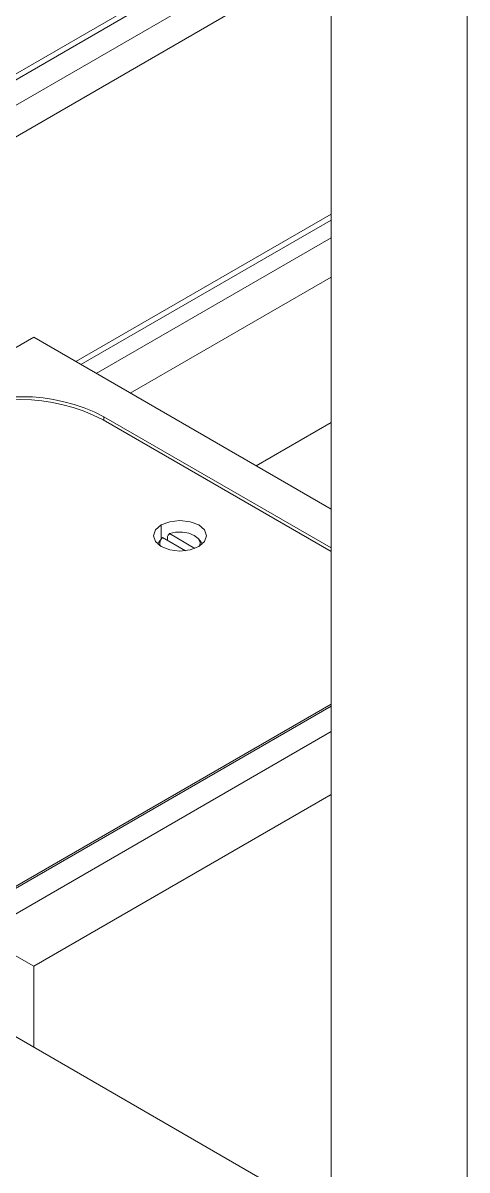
# Model space of a CAD drawing. Header units: millimetres. Extents: x 169 to 14583, y -399 to 10804.
# Drawn here: x 3798.8 to 3845, y 7765.7 to 7884.8 of the extents above; entities that cross this region are included whole.
import ezdxf

# ---------------------------------------------------------------- set-up
doc = ezdxf.new("R2010")
doc.units = ezdxf.units.MM
doc.header["$LTSCALE"] = 35

msp = doc.modelspace()

# ---------------------------------------------------------------- linework, layer by layer
at = {"color": 7, "linetype": 'Continuous', "lineweight": 18}
for p, q in [((3845, 7562.477), (3845, 8055.415)), ((3830.858, 7570.641), (3830.858, 8047.251)), ((3770.946, 7863.842), (3830.858, 7898.428)), ((3771.478, 7863.535), (3830.858, 7897.814)), ((3773.775, 7862.208), (3830.858, 7895.161)), ((3776.604, 7860.575), (3830.858, 7891.896)), ((3804.335, 7849.638), (3830.858, 7864.95)), ((3804.866, 7849.331), (3830.858, 7864.336)), ((3806.457, 7848.413), (3830.858, 7862.499)), ((3809.992, 7846.372), (3830.858, 7858.417)), ((3799.957, 7852.165), (3787.088, 7844.736)), ((3830.858, 7834.327), (3799.957, 7852.165)), ((3830.858, 7829.918), (3807.17, 7843.593)), ((3830.858, 7830.286), (3807.24, 7843.92)), ((3807.24, 7843.552), (3807.24, 7843.92)), ((3823.076, 7838.819), (3830.858, 7843.311)), ((3813.215, 7831.21), (3813.215, 7832.674)), ((3813.232, 7831.232), (3812.969, 7830.892)), ((3813.356, 7831.368), (3815.729, 7829.998)), ((3813.854, 7831.08), (3813.854, 7831.489)), ((3816.718, 7830.243), (3814.063, 7831.776)), ((3817.351, 7830.892), (3817.087, 7831.232)), ((3812.846, 7830.693), (3812.969, 7830.892)), ((3817.351, 7830.892), (3817.474, 7830.693)), ((3791.755, 7791.506), (3830.858, 7814.08)), ((3792.002, 7791.445), (3830.858, 7813.876)), ((3794.3, 7790.118), (3830.858, 7811.222)), ((3830.858, 7804.691), (3799.957, 7786.852)), ((3794.3, 7790.118), (3799.957, 7786.852)), ((3830.858, 7760.608), (3781.163, 7789.296)), ((3799.957, 7786.852), (3799.957, 7778.447))]:
    msp.add_line(p, q, dxfattribs=at)
at = {"color": 7, "linetype": 'Continuous', "lineweight": 18, "flags": 128}
for points in [[(3813.215, 7832.674), (3812.619, 7832.159), (3812.41, 7831.551), (3812.619, 7830.944), (3813.215, 7830.428), (3814.107, 7830.084), (3815.16, 7829.963), (3816.212, 7830.084), (3817.104, 7830.428)], [(3817.104, 7830.428), (3817.701, 7830.944), (3817.91, 7831.551), (3817.701, 7832.159), (3817.104, 7832.674), (3816.212, 7833.018), (3815.16, 7833.139), (3814.107, 7833.018), (3813.215, 7832.674)], [(3817.235, 7830.509), (3817.256, 7830.88), (3817.059, 7831.267), (3816.653, 7831.596), (3816.083, 7831.831), (3815.412, 7831.945), (3814.713, 7831.926), (3814.063, 7831.776)]]:
    msp.add_lwpolyline(points, dxfattribs=at)
at = {"color": 7, "linetype": 'Continuous', "lineweight": 18}
for centre, radius, start, end in [((3798.614, 7827.171), 18.517, 62.48054, 117.51946), ((3798.755, 7827.633), 18.364, 62.48054, 117.51946), ((3813.848, 7830.74), 0.797, 128.11338, 196.86076)]:
    msp.add_arc(centre, radius, start, end, dxfattribs=at)
msp.add_open_spline([(3814.063, 7831.776), (3814.024, 7831.722), (3813.954, 7831.627), (3813.884, 7831.531), (3813.854, 7831.489)], degree=3, knots=[0, 0, 0, 0, 0.56, 1, 1, 1, 1], dxfattribs=at)

doc.saveas('drawing.dxf')
